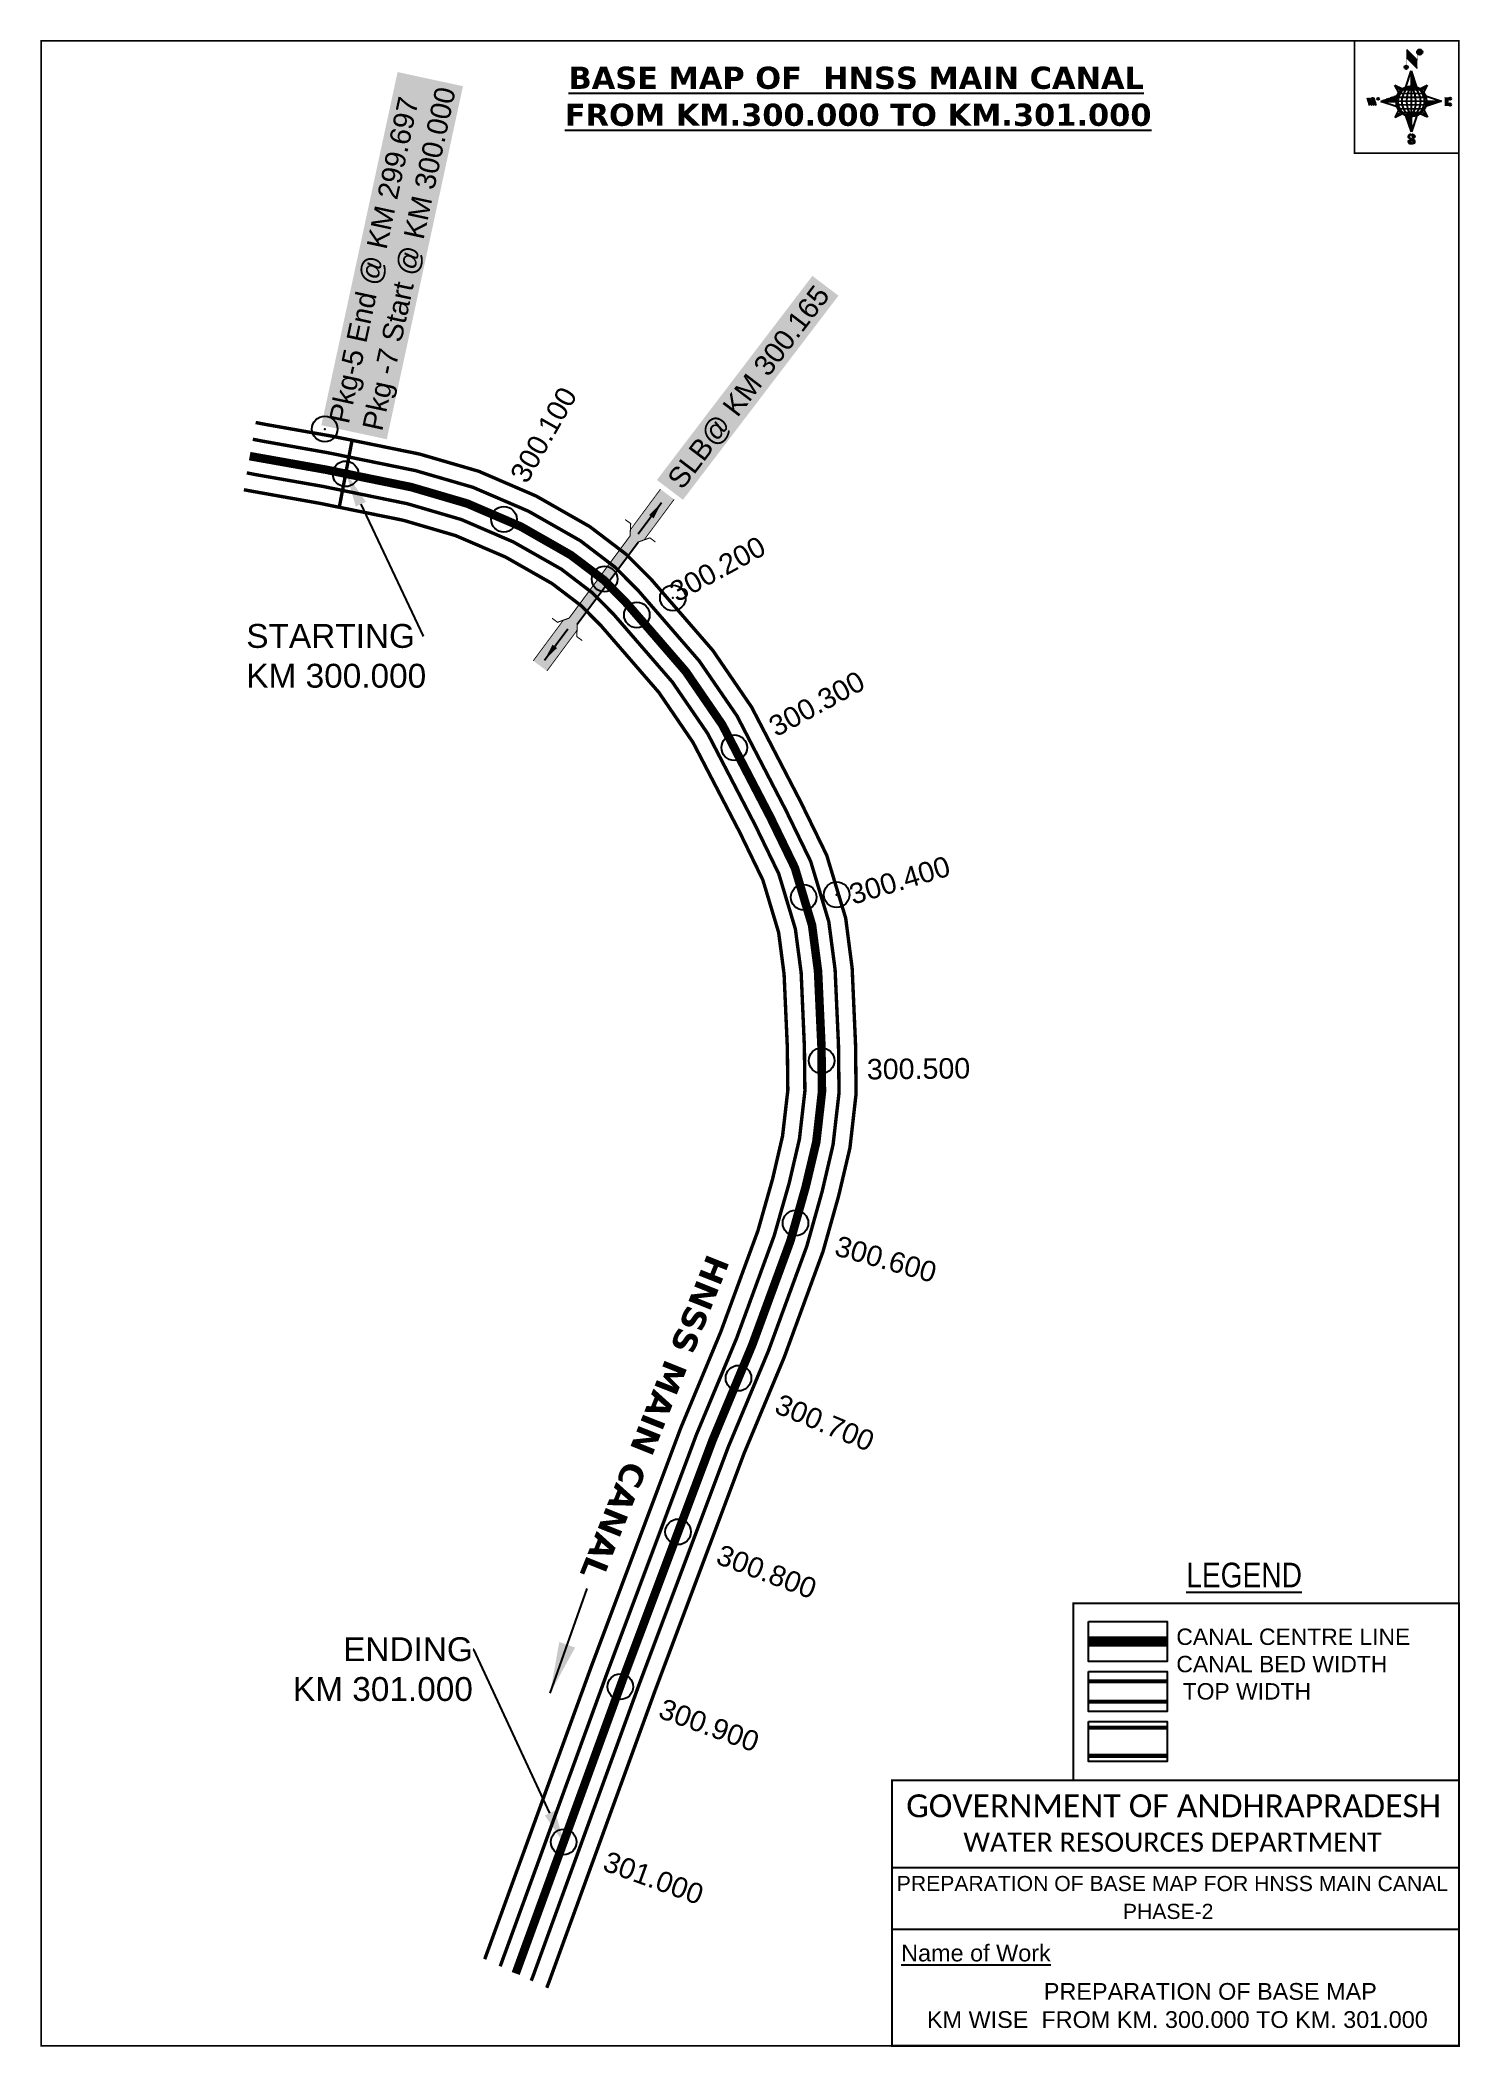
# Model space of a CAD drawing. Header units: inches. Extents: x 776770 to 777602, y 1579380 to 1580556.
import ezdxf
from ezdxf import colors
from ezdxf.entities.mleader import LeaderData, LeaderLine
from ezdxf.enums import TextEntityAlignment as Align
from ezdxf.math import Vec2, Vec3

# ---------------------------------------------------------------- set-up
doc = ezdxf.new("R2010")
doc.units = ezdxf.units.IN
doc.header["$LTSCALE"] = 15
doc.header["$MEASUREMENT"] = 0
doc.header["$PDMODE"] = 32
doc.header["$PDSIZE"] = 15
doc.linetypes.add('ACAD_ISO02W100', pattern=[15, 12, -3])
doc.linetypes.add('HIDDEN2', pattern=[0.1875, 0.125, -0.0625])
for name, color, linetype in [('AQUADUCT', 1, 'Continuous'), ('bord', 1, 'Continuous'), ('CANAL1', 7, 'Continuous'), ('CSMark', 72, 'Continuous'), ('DCBMS', 232, 'Continuous'), ('PAGE', 7, 'Continuous'), ('STRUCTURE', 5, 'Continuous'), ('TEXT', 6, 'Continuous')]:
    doc.layers.add(name, color=color, linetype=linetype)
doc.styles.add('ARIALN', font='ARIALN.TTF')
doc.styles.get("Standard").update_dxf_attribs({"font": 'arial.ttf'})
doc.dimstyles.get("Standard").update_dxf_attribs({"dimtxt": 20, "dimasz": 0.18, "dimexe": 0.18, "dimexo": 0.0625, "dimgap": 0.09, "dimtad": 0, "dimtih": 1, "dimtoh": 1, "dimdec": 4, "dimzin": 0, "dimdsep": 46, "dimtxsty": 'Standard', "dimcen": 0.09, "dimadec": 0, "dimazin": 0, "dimtfac": 1, "dimtdec": 4, "dimtofl": 0, "dimtmove": 0, "dimatfit": 3, "dimfxl": 1, "dimtolj": 1, "dimtzin": 0, "dimarcsym": 0})
pattern_1 = [(267.297113149, (-8720374.938, 50637915.138), (10.5367255337, -0.497431438), [])]
pattern_2 = [(357.297113149, (-8720374.938, 50637915.138), (0.497431438, 10.5367255337), [])]

# ---------------------------------------------------------------- blocks, each defined once
blk = doc.blocks.new('*X26')
at = {"color": 0, "linetype": 'Continuous'}
for p, q in [((6321.6, 240.5), (6322.3, 241.2)), ((6321.6, 240.3), (6322.3, 241)), ((6321.6, 240.1), (6322.3, 240.8)), ((6321.6, 239.9), (6322.4, 240.7)), ((6321.6, 239.8), (6322.4, 240.6)), ((6321.6, 239.6), (6322.5, 240.5)), ((6321.6, 239.4), (6322.5, 240.3)), ((6321.6, 239.2), (6322.6, 240.2)), ((6321.7, 239.1), (6322.6, 240.1)), ((6321.8, 240.8), (6322.4, 241.4)), ((6321.8, 239), (6322.7, 240)), ((6321.8, 239), (6322.8, 239.9)), ((6321.9, 238.9), (6322.9, 239.8)), ((6322, 238.8), (6323, 239.7)), ((6322.1, 241.3), (6322.4, 241.6)), ((6322.1, 238.7), (6323.1, 239.6)), ((6322.2, 238.6), (6323.1, 239.6)), ((6322.3, 238.5), (6323.2, 239.5)), ((6322.4, 238.5), (6323.3, 239.4)), ((6322.5, 238.4), (6323.4, 239.3)), ((6322.7, 238.4), (6323.6, 239.3)), ((6322.8, 238.3), (6323.7, 239.2)), ((6322.9, 238.3), (6323.8, 239.1)), ((6323.1, 238.2), (6323.9, 239.1)), ((6323.2, 238.2), (6324, 239)), ((6323.3, 238.2), (6324.2, 239)), ((6323.5, 238.1), (6324.3, 238.9)), ((6323.7, 238.1), (6324.4, 238.9)), ((6323.8, 238.1), (6324.6, 238.8)), ((6324.1, 238.2), (6324.7, 238.8)), ((6324.3, 238.3), (6324.9, 238.8)), ((6324.6, 238.3), (6325.1, 238.8)), ((6324.8, 238.4), (6325.2, 238.8)), ((6325.1, 238.5), (6325.4, 238.8)), ((6325.4, 238.6), (6325.6, 238.8))]:
    blk.add_line(p, q, dxfattribs=at)
blk = doc.blocks.new('*X25')
at = {"color": 0, "linetype": 'Continuous'}
for p, q in [((6324.4, 240.3), (6324.5, 240.4)), ((6324.6, 240.3), (6324.8, 240.5)), ((6324.7, 240.2), (6325, 240.5)), ((6324.8, 240.2), (6325.2, 240.6)), ((6325, 240.1), (6325.5, 240.6)), ((6325.1, 240.1), (6325.6, 240.6)), ((6325.2, 240), (6325.8, 240.6)), ((6325.3, 240), (6326, 240.6)), ((6325.4, 239.9), (6326.1, 240.6)), ((6325.5, 239.8), (6326.2, 240.5)), ((6325.6, 239.8), (6326.3, 240.5)), ((6325.7, 239.7), (6326.5, 240.4)), ((6325.9, 239.6), (6326.6, 240.3)), ((6326, 239.5), (6326.7, 240.3)), ((6326, 239.4), (6326.8, 240.2)), ((6326.1, 239.3), (6327, 240.2)), ((6326.2, 239.3), (6327.1, 240.1)), ((6326.3, 239.2), (6327.1, 240)), ((6326.4, 239.1), (6327.2, 239.9)), ((6326.5, 239), (6327.3, 239.8)), ((6326.5, 238.9), (6327.4, 239.7)), ((6326.6, 238.8), (6327.5, 239.6)), ((6326.7, 238.7), (6327.5, 239.5)), ((6326.8, 238.6), (6327.6, 239.4)), ((6326.8, 238.5), (6327.7, 239.3)), ((6326.8, 236.5), (6327.4, 237)), ((6326.9, 238.3), (6327.8, 239.2)), ((6326.9, 238.2), (6327.9, 239.1)), ((6326.9, 236.8), (6327.6, 237.4)), ((6327, 238.1), (6327.8, 239)), ((6327, 237.9), (6327.8, 238.8)), ((6327, 237.8), (6327.8, 238.6)), ((6327, 237.6), (6327.8, 238.4)), ((6327, 237.4), (6327.8, 238.2)), ((6327, 237.3), (6327.8, 238)), ((6327, 237.1), (6327.8, 237.9))]:
    blk.add_line(p, q, dxfattribs=at)
blk = doc.blocks.new('H')
at = {"layer": 'bord', "extrusion": (0.000427885, 0.004792, 0.999988)}
h = blk.add_hatch(dxfattribs=at)
h.set_pattern_fill('LINE', color=8, scale=84.387686, angle=-2.7029, style=0)
h.set_pattern_definition(pattern_2)
h.paths.add_polyline_path([(-492, 786, -0.090992), (-448, 775), (-486, 912)])
h = blk.add_hatch(dxfattribs=at)
h.set_pattern_fill('LINE', color=8, scale=84.387686, angle=-92.7029, style=0)
h.set_pattern_definition(pattern_1)
h.paths.add_polyline_path([(-625, 665, -0.090992), (-615, 710), (-751, 671)])
h = blk.add_hatch(dxfattribs=at)
h.set_pattern_fill('LINE', color=8, scale=84.387686, angle=-2.7029, style=0)
h.set_pattern_definition(pattern_2)
h.paths.add_polyline_path([(-504, 533, -0.090992), (-549, 543), (-510, 406)])
h = blk.add_hatch(dxfattribs=at)
h.set_pattern_fill('LINE', color=8, scale=84.387686, angle=-92.7029, style=0)
h.set_pattern_definition(pattern_1)
h.paths.add_polyline_path([(-246, 647), (-372, 653, -0.090992), (-382, 609)])
for p, q in [((-519, 1020, -1217), (-435, 927, -1216)), ((-516, 1087, -1217), (-432, 994, -1217)), ((-538, 774, -1216), (-487, 906, -1216)), ((-487, 906, -1216), (-493, 780, -1216)), ((-487, 906, -1216), (-448, 769, -1216)), ((-865, 701, -1215), (-847, 638, -1215)), ((-847, 700, -1215), (-829, 637, -1215)), ((-829, 699, -1215), (-811, 636, -1215)), ((-829, 699, -1215), (-811, 698, -1215)), ((-811, 698, -1215), (-794, 635, -1215)), ((-752, 665, -1215), (-615, 704, -1215)), ((-627, 794, -1216), (-567, 760, -1216)), ((-627, 794, -1216), (-584, 747, -1215)), ((-599, 731, -1215), (-627, 794, -1216)), ((-421, 753, -1216), (-359, 781, -1216)), ((-359, 781, -1216), (-405, 739, -1216)), ((-359, 781, -1216), (-392, 721, -1215)), ((-379, 693, -1215), (-246, 641, -1215)), ((-213, 669, -1215), (-217, 601, -1215)), ((-752, 665, -1215), (-625, 659, -1215)), ((-619, 614, -1215), (-752, 665, -1215)), ((-639, 526, -1214), (-606, 585, -1215)), ((-639, 526, -1214), (-593, 568, -1215)), ((-577, 553, -1215), (-639, 526, -1214)), ((-511, 400, -1214), (-549, 537, -1214)), ((-460, 533, -1215), (-511, 400, -1214)), ((-505, 527, -1214), (-511, 400, -1214)), ((-371, 513, -1214), (-431, 546, -1215)), ((-371, 513, -1214), (-414, 560, -1215)), ((-399, 576, -1215), (-371, 513, -1214)), ((-246, 641, -1215), (-383, 603, -1215)), ((-373, 647, -1215), (-246, 641, -1215)), ((-197, 600, -1215), (-194, 668, -1215))]:
    blk.add_line(p, q, dxfattribs=at)
at = {"layer": 'bord', "color": 8, "linetype": 'ByBlock', "extrusion": (0.000427885, 0.004792, 0.999988)}
for p, q in [((-375, 679, -1215), (-620, 691, -1215)), ((-386, 711, -1215), (-605, 722, -1215)), ((-411, 744, -1216), (-578, 752, -1216)), ((-493, 780, -1216), (-505, 527, -1214)), ((-373, 647, -1215), (-625, 659, -1215)), ((-378, 616, -1215), (-623, 628, -1215)), ((-392, 585, -1215), (-611, 595, -1215)), ((-420, 555, -1215), (-587, 562, -1215))]:
    blk.add_line(p, q, dxfattribs=at)
at = {"layer": 'bord', "extrusion": (0.000427885, 0.004792, 0.999988), "elevation": -1212}
for points, const_width in [([(-522, 960), (-516, 1093)], 1.61), ([(-434, 933), (-428, 1066)], 1.61), ([(-870, 707), (-846, 706)], 0.642), ([(-829, 643), (-821, 678)], 0.642), ([(-793, 641), (-782, 694)], 0.642), ([(-223, 676), (-174, 673)], 0.706), ([(-829, 643), (-855, 644)], 0.642), ([(-811, 642), (-784, 641)], 0.642), ([(-177, 605), (-226, 607)], 0.706), ([(-195, 645), (-185, 644)], 0.706)]:
    blk.add_lwpolyline(points, dxfattribs=dict(at, const_width=const_width))
for points, const_width in [([(-414, 1073, 1), (-398, 1058, 1)], 22.3), ([(-530, 950, 1), (-520, 939, 1)], 14.8), ([(-776, 697, 1), (-769, 690, 1)], 8.9), ([(-180, 618, 1), (-173, 611, 1)], 9.79), ([(-178, 667, 1), (-171, 660, 1)], 9.79), ([(-490, 362, 1), (-498, 369, 1)], 11.1), ([(-525, 322, 1), (-533, 329, 1)], 11.1)]:
    blk.add_lwpolyline(points, format="xyb", close=True, dxfattribs=dict(at, const_width=const_width))
for points in [[(-537, 317), (-531, 310), (-520, 307), (-505, 307), (-494, 310), (-486, 318), (-487, 326), (-491, 333), (-494, 336), (-503, 341), (-522, 347), (-530, 352), (-534, 355), (-537, 363), (-537, 373), (-530, 381), (-520, 384), (-504, 384), (-493, 380), (-487, 373)], [(-522, 348), (-526, 354), (-528, 361), (-528, 371), (-526, 375), (-521, 381), (-515, 384)], [(-505, 307), (-499, 312), (-497, 319), (-497, 327), (-501, 335), (-509, 343)]]:
    blk.add_lwpolyline(points, dxfattribs=at)
at = {"layer": 'bord', "extrusion": (0.000427885, 0.004792, 0.999988)}
for centre, radius in [((-406, 1065, -1212), 22.3), ((-525, 944, -1212), 14.8), ((-773, 694, -1212), 8.9), ((-498, 659, -1212), 127), ((-177, 615, -1212), 9.79), ((-174, 663, -1212), 9.79), ((-494, 365, -1212), 11.1), ((-529, 325, -1212), 11.1)]:
    blk.add_circle(centre, radius, dxfattribs=at)
at = {"layer": 'bord', "color": 8, "linetype": 'ByBlock', "extrusion": (0.000427885, 0.004792, 0.999988)}
for centre, radius, start, end in [((-482, 658, -1212), 128, 94.9254, 259.6691), ((-437, 656, -1212), 141, 113.2864, 241.308), ((-316, 651, -1212), 222, 142.5892, 212.0053), ((-560, 662, -1212), 141, 293.2864, 61.308), ((-681, 668, -1212), 222, 322.5892, 32.0053), ((-515, 660, -1212), 128, 274.9254, 79.6691)]:
    blk.add_arc(centre, radius, start, end, dxfattribs=at)
at = {"layer": 'bord', "extrusion": (0.000427885, 0.004792, 0.999988)}
for points in [[(-516, 1093, -1212), (-431, 1000, -1212), (-519, 1026, -1212), (-434, 933, -1212)], [(-864, 707, -1212), (-846, 706, -1212), (-846, 644, -1212), (-829, 643, -1212)], [(-829, 705, -1212), (-811, 704, -1212), (-811, 642, -1212), (-793, 641, -1212)], [(-193, 674, -1212), (-197, 606, -1212), (-213, 675, -1212), (-216, 607, -1212)]]:
    blk.add_solid(points, dxfattribs=at)
at = {"layer": 'bord', "extrusion": (0.000427885, 0.004792, 0.999988), "xscale": 7.977342409717546, "yscale": 7.977342408231451, "zscale": 7.977342408476333, "rotation": 138.0840426661453}
for name, p in [('*X25', (38301, -31929, -1212)), ('*X26', (38314, -31951, -1212))]:
    blk.add_blockref(name, p, dxfattribs=at)
blk = doc.blocks.new('SLB')
at = {"layer": 'STRUCTURE'}
h = blk.add_hatch(dxfattribs=at)
h.set_pattern_fill('DOTS', color=6, scale=20, angle=320.3722, style=0)
h.set_pattern_definition([(320.372247934, (-159.4327, -72.9564), (1.2786241598, 0.5641323054), [0, -1.25])])
h.paths.add_polyline_path([(769699.5, 1706871.1), (769699.5, 1706861.1), (769729.1, 1706861.1), (769732.1, 1706863.1), (769792.1, 1706863.1), (769795.1, 1706861.1), (769824.7, 1706861.1), (769824.7, 1706871.1), (769795.1, 1706871.1), (769792.1, 1706869.1), (769732.1, 1706869.1), (769729.1, 1706871.1)])
at = {"layer": 'STRUCTURE', "color": 6, "linetype": 'ACAD_ISO02W100', "ltscale": 0.5, "const_width": 0.5}
for points in [[(769699.5, 1706871.1), (769729.1, 1706871.1)], [(769795.1, 1706871.1), (769824.7, 1706871.1)], [(769699.5, 1706861.1), (769729.1, 1706861.1)], [(769795.1, 1706861.1), (769824.7, 1706861.1)]]:
    blk.add_lwpolyline(points, dxfattribs=at)
at = {"layer": 'STRUCTURE', "color": 6, "const_width": 0.628}
for points in [[(769726.1, 1706877.1), (769726.1, 1706873.1), (769732.1, 1706869.1), (769792.1, 1706869.1), (769798.1, 1706873.1), (769798.1, 1706877.1)], [(769726.1, 1706855.1), (769726.1, 1706859.1), (769732.1, 1706863.1), (769792.1, 1706863.1), (769798.1, 1706859.1), (769798.1, 1706855.1)]]:
    blk.add_lwpolyline(points, dxfattribs=at)
at = {"layer": 'STRUCTURE', "color": 6}
blk.add_lwpolyline([(769732.1, 1706863.1), (769792.1, 1706863.1)], dxfattribs=at)
blk.add_lwpolyline([(769732.1, 1706863.1), (769792.1, 1706863.1)], dxfattribs=at)
at = {"layer": 'STRUCTURE', "color": 0}
blk.add_circle((769762.1, 1706866.1), 1.24, dxfattribs=at)
for points in [[(769703.8, 1706866), (769726.7, 1706866)], [(769818.6, 1706865.8), (769795.7, 1706865.8)]]:
    blk.add_leader(points, dimstyle='Standard', override={"dimasz": 10, "dimgap": 0.09, "dimtad": 0}, dxfattribs=at)

msp = doc.modelspace()

# ---------------------------------------------------------------- linework, layer by layer
at = {"layer": 'CANAL1', "color": 200, "const_width": 2}
for points in [[(776896.5, 1580331.8), (776902.2, 1580330.7), (776941.2, 1580323.8), (776992.6, 1580313.3), (777027.3, 1580303.2), (777060.9, 1580288.7), (777092.3, 1580270.8), (777113.7, 1580254.5), (777128.1, 1580240.1), (777164.5, 1580198.1), (777187.2, 1580164.9), (777216, 1580109.3), (777231.2, 1580078.1), (777242.3, 1580041.3), (777246.1, 1580011.9), (777248.1, 1579966.8), (777248.4, 1579938.3), (777244.8, 1579906.6), (777238.2, 1579878.5), (777229, 1579845.8), (777206.3, 1579783.9), (777182.8, 1579727.6), (777130.4, 1579587.9), (777068.3, 1579417.3), (777067.1, 1579414.2)], [(776889.6, 1580292.4), (776895, 1580291.4), (776933.7, 1580284.5), (776983, 1580274.5), (777013.7, 1580265.5), (777043, 1580252.9), (777070.2, 1580237.4), (777087.3, 1580224.4), (777098.8, 1580212.8), (777132.8, 1580173.6), (777152.8, 1580144.3), (777180.3, 1580091.4), (777193.8, 1580063.5), (777203, 1580032.9), (777206.2, 1580008.4), (777208.1, 1579965.7), (777208.4, 1579940.4), (777205.3, 1579913.5), (777199.5, 1579888.5), (777190.9, 1579858.1), (777169, 1579798.5), (777145.6, 1579742.3), (777092.9, 1579601.7), (777031, 1579431.7), (777030.7, 1579431)]]:
    msp.add_lwpolyline(points, dxfattribs=at)
at = {"layer": 'CANAL1', "color": 1, "linetype": 'HIDDEN2', "ltscale": 8, "const_width": 5}
msp.add_lwpolyline([(776893, 1580312.1), (776898.6, 1580311.1), (776937.4, 1580304.2), (776949.2, 1580301.8), (776987.8, 1580293.9), (777020.5, 1580284.3), (777051.9, 1580270.8), (777081.2, 1580254.1), (777100.5, 1580239.5), (777113.4, 1580226.4), (777124.3, 1580213.9), (777148.6, 1580185.8), (777170, 1580154.6), (777198.2, 1580100.3), (777212.5, 1580070.8), (777222.6, 1580037.1), (777226.1, 1580010.2), (777228.1, 1579966.3), (777228.4, 1579939.3), (777225.1, 1579910.1), (777218.8, 1579883.5), (777209.9, 1579852), (777187.6, 1579791.2), (777164.2, 1579735), (777111.6, 1579594.8), (777077, 1579499.7), (777049.6, 1579424.5), (777048.9, 1579422.6)], dxfattribs=at)
at = {"layer": 'CANAL1', "color": 5, "const_width": 2}
for points in [[(776894.8, 1580322), (776900.4, 1580320.9), (776939.3, 1580314), (776990.2, 1580303.6), (777023.9, 1580293.8), (777056.4, 1580279.8), (777086.8, 1580262.5), (777107.1, 1580247), (777120.8, 1580233.2), (777156.5, 1580192), (777178.6, 1580159.8), (777207.1, 1580104.8), (777221.8, 1580074.5), (777232.4, 1580039.2), (777236.1, 1580011.1), (777238.1, 1579966.5), (777238.4, 1579938.8), (777234.9, 1579908.4), (777228.5, 1579881), (777219.5, 1579848.9), (777197, 1579787.5), (777173.5, 1579731.3), (777121, 1579591.4), (777059, 1579420.9), (777058, 1579418.4)], [(776891.3, 1580302.3), (776896.8, 1580301.2), (776935.6, 1580294.4), (776985.4, 1580284.2), (777017.1, 1580274.9), (777047.5, 1580261.8), (777075.7, 1580245.8), (777093.9, 1580231.9), (777106.1, 1580219.6), (777140.7, 1580179.7), (777161.4, 1580149.5), (777189.2, 1580095.9), (777203.1, 1580067.2), (777212.8, 1580035), (777216.2, 1580009.3), (777218.1, 1579966), (777218.4, 1579939.9), (777215.2, 1579911.8), (777209.2, 1579886), (777200.4, 1579855.1), (777178.3, 1579794.8), (777154.9, 1579738.7), (777102.3, 1579598.3), (777040.3, 1579428.1), (777039.8, 1579426.8)]]:
    msp.add_lwpolyline(points, dxfattribs=at)
at = {"layer": 'CANAL1', "color": 84, "const_width": 2}
msp.add_lwpolyline([(776953, 1580321.4), (776945.5, 1580282.1)], dxfattribs=at)
at = {"layer": 'CANAL1', "color": 1, "linetype": 'HIDDEN2', "ltscale": 100, "const_width": 6, "elevation": -0.4}
msp.add_lwpolyline([(777430.7, 1579617.2), (777384.6, 1579617.2)], dxfattribs=at)
at = {"layer": 'CANAL1', "color": 5, "const_width": 2.4, "elevation": -0.4}
for points in [[(777430.7, 1579593.9), (777384.6, 1579593.9)], [(777430.7, 1579581.9), (777384.6, 1579581.9)]]:
    msp.add_lwpolyline(points, dxfattribs=at)
at = {"layer": 'CANAL1', "color": 200, "const_width": 2.4, "elevation": -0.4}
for points in [[(777430.7, 1579566.7), (777384.6, 1579566.7)], [(777430.7, 1579550.2), (777384.6, 1579550.2)]]:
    msp.add_lwpolyline(points, dxfattribs=at)
at = {"layer": 'CSMark', "color": 2}
for p in [(776937, 1580328), (776937, 1580328), (777101, 1580240), (777101, 1580240), (777141, 1580229), (777141, 1580229), (777237, 1580055), (777237, 1580055)]:
    msp.add_point(p, dxfattribs=at)
at = {"layer": 'CSMark', "color": 3}
for p in [(776949.2, 1580301.7), (777042, 1580275.1), (777119.9, 1580219), (777177, 1580141.2), (777217.7, 1580053.5), (777228.2, 1579957.7), (777212.9, 1579862.5), (777179.5, 1579771.6), (777144.1, 1579681.5), (777110.2, 1579590.7), (777077, 1579499.7)]:
    msp.add_point(p, dxfattribs=at)
at = {"layer": 'PAGE', "const_width": 1}
msp.add_lwpolyline([(777601.7, 1579380.2), (777601.7, 1580555.5), (776770.7, 1580555.5), (776770.7, 1579380.2), (777601.7, 1579380.2)], dxfattribs=at)
at = {"layer": 'PAGE'}
for points, const_width in [([(777601.7, 1580555.5), (777540.6, 1580555.5), (777540.6, 1580489.7), (777601.7, 1580489.7)], 1), ([(777375.8, 1579639.6), (777601.7, 1579639.6), (777601.7, 1579535.8), (777375.8, 1579535.8)], 1.2), ([(777269.5, 1579535.8), (777601.7, 1579535.8), (777601.7, 1579380.2), (777269.5, 1579380.2)], 1.2)]:
    msp.add_lwpolyline(points, close=True, dxfattribs=dict(at, const_width=const_width))
at = {"layer": 'PAGE', "elevation": -0.4}
for points in [[(777384.6, 1579629), (777430.7, 1579629), (777430.7, 1579605.4), (777384.6, 1579605.4)], [(777384.6, 1579599.7), (777430.7, 1579599.7), (777430.7, 1579576.2), (777384.6, 1579576.2)], [(777384.6, 1579570.4), (777430.7, 1579570.4), (777430.7, 1579546.9), (777384.6, 1579546.9)]]:
    msp.add_lwpolyline(points, close=True, dxfattribs=at)
at = {"layer": 'PAGE'}
for points in [[(777269.5, 1579484.8), (777601.7, 1579484.8)], [(777269.5, 1579448.5), (777601.7, 1579448.5)]]:
    msp.add_lwpolyline(points, dxfattribs=at)

# ---------------------------------------------------------------- block references
at = {"layer": 'AQUADUCT', "color": 1, "xscale": 0.0703495379661093, "yscale": 0.07034953800030053, "zscale": 0.07034953795990817, "rotation": 3.078330607406165}
msp.add_blockref('H', (777611.3, 1580476.1, 85.4), dxfattribs=at)
at = {"layer": 'STRUCTURE', "color": 0, "rotation": 53.44767888448127}
msp.add_blockref('SLB', (1689811.9, -54656.1), dxfattribs=at)

# ---------------------------------------------------------------- texts
at = {"layer": 'CANAL1', "insert": (777174.8, 1579840.8), "char_height": 14, "width": 205.129, "attachment_point": 1, "rotation": 248.2297}
msp.add_mtext('\\pi0.96322;{\\fVerdana|b1|i0|c0|p34;HNSS MAIN CANAL}', dxfattribs=at)
at = {"layer": 'CSMark', "color": 1}
for s, rotation, p in [('300.100', 60.3376, (777050.2, 1580298.3)), ('300.200', 28.6229, (777140.6, 1580231.5)), ('300.300', 28.6229, (777198.7, 1580152.5)), ('300.400', 16.7799, (777244.9, 1580054.8)), ('300.500', 0.5771, (777254.7, 1579952.7)), ('300.600', 344.247, (777236.7, 1579849.6)), ('300.700', 337.3332, (777202.1, 1579757.2)), ('300.800', 339.4467, (777167.6, 1579668.8)), ('300.900', 340.0036, (777133.8, 1579578.5)), ('301.000', 340.0036, (777101.2, 1579489))]:
    msp.add_text(s, height=12, rotation=rotation, dxfattribs=at).set_placement(p, align=Align.MIDDLE_LEFT)
at = {"layer": 'PAGE', "extrusion": (0.000201441, 0.004807, 0.999988), "style": 'ARIALN'}
msp.add_text('%%ULEGEND', height=14.4, rotation=359.9999, dxfattribs=at).set_placement((777475.8, 1579637.2, 7749.7), align=Align.MIDDLE)
at = {"layer": 'PAGE', "extrusion": (0.000201441, 0.004807, 0.999988)}
for s, height, p in [('PREPARATION OF BASE MAP FOR HNSS MAIN CANAL', 8.878, (777272.2, 1579451.9, 7748.8)), ('%%UName of Work', 9.822, (777274.8, 1579410.7, 7747.5))]:
    msp.add_text(s, height=height, rotation=359.9999, dxfattribs=at).set_placement(p)
for s, height, p in [('PHASE-2', 8.88, (777431.3, 1579440, 7748.8)), ('PREPARATION OF BASE MAP', 9.822, (777456, 1579393.1, 7747.6)), ('KM WISE  FROM KM. 300.000 TO KM. 301.000', 9.822, (777436.7, 1579376.6, 7747.6))]:
    msp.add_text(s, height=height, rotation=359.9999, dxfattribs=at).set_placement(p, align=Align.MIDDLE_CENTER)
at = {"layer": 'PAGE', "extrusion": (0.000201441, 0.004807, 0.999988), "attachment_point": 1, "text_direction": (1, -1e-06, -0.000201)}
for s, insert, char_height, width in [('CANAL CENTRE LINE CANAL BED WIDTH {\\H2.3717x; }\\P TOP WIDTH{\\H1.9152x; }', (777436.1, 1579624.8, -0.4), 9.6, 168.926), ('\\pi3.5885;{\\fCalibri|b0|i0|c0|p34;\\H1.3333x;GOVERNMENT OF ANDHRAPRADESH\\P\\pi37.073;\\H0.83998x;WATER RESOURCES DEPARTMENT}', (777274.2, 1579527.6, -1.3), 10.059, 321.276)]:
    msp.add_mtext(s, dxfattribs=dict(at, insert=insert, char_height=char_height, width=width))
at = {"layer": 'STRUCTURE', "color": 5, "char_height": 12, "attachment_point": 1, "bg_fill": 1, "box_fill_scale": 1.3, "bg_fill_color": 7, "bg_fill_true_color": 16777215, "bg_fill_transparency": 4390977}
for s, insert, width, rotation in [('Pkg-5 End @ KM 299.697\\PPkg -7 Start @ KM 300.000', (776939.3, 1580333), 204.562, 77.8281), ('\\pi0.43653;SLB@ KM 300.165', (777136.7, 1580298.8), 143.211, 52.7046)]:
    msp.add_mtext(s, dxfattribs=dict(at, insert=insert, width=width, rotation=rotation))
at = {"layer": 'TEXT', "color": 1, "insert": (777058.1, 1580540.4), "char_height": 13, "width": 379.826, "attachment_point": 1}
msp.add_mtext('\\pi21.755;{\\fVerdana|b1|i0|c0|p34;\\LBASE MAP OF  HNSS MAIN CANAL \\P\\pi19.564;FROM KM.300.000 TO KM.301.000}', dxfattribs=at)

# ---------------------------------------------------------------- leaders
at = {"layer": 'DCBMS', "color": 5}
ml = msp.add_multileader_mtext('Standard', dxfattribs=at)
ml.set_content('STARTING\\PKM 300.000', color=5)
ml.set_leader_properties()
ml.build(insert=Vec2(0, 0))
ml.multileader.update_dxf_attribs({"dogleg_length": 0.36, "arrow_head_size": 20})
ctx = ml.context
ctx.base_point, ctx.char_height, ctx.arrow_head_size, ctx.landing_gap_size, ctx.plane_origin = Vec3(776890.9, 1580206.5), 14, 20, 0.09, Vec3(777061.8, 1580279.3)
notes = []
notes.append((ctx, [(0, (1, 1, 0), (776994.6, 1580206.5), (-1, 0), 0.36, [(0, [(776949.6, 1580302)], 0, [])])]))
ctx.mtext.insert, ctx.mtext.flow_direction = Vec3(776891, 1580213.7), 5
for ctx, leaders in notes:
    for number, flags, end, landing, length, lines in leaders:
        leader = LeaderData()
        leader.index, (leader.has_last_leader_line, leader.has_dogleg_vector, leader.attachment_direction) = number, flags
        leader.last_leader_point, leader.dogleg_vector, leader.dogleg_length = Vec3(end), Vec3(landing), length
        for number, points, colour, breaks in lines:
            line = LeaderLine()
            line.index, line.vertices, line.color, line.breaks = number, Vec3.list(points), colors.encode_raw_color(colour), breaks
            leader.lines.append(line)
        ctx.leaders.append(leader)

# ---------------------------------------------------------------- next in the draw order: leaders
ml = msp.add_multileader_mtext('Standard', dxfattribs=at)
ml.set_content('ENDING \\PKM 301.000', color=5)
ml.set_leader_properties()
ml.build(insert=Vec2(0, 0))
ml.multileader.update_dxf_attribs({"dogleg_length": 0.36, "arrow_head_size": 20})
ctx = ml.context
ctx.base_point, ctx.char_height, ctx.arrow_head_size, ctx.landing_gap_size, ctx.plane_origin = Vec3(776920.6, 1579612.5), 14, 20, 0.09, Vec3(777064.3, 1579824.9)
ctx.text_align_type = 2
notes = []
notes.append((ctx, [(0, (1, 1, 0), (777024.3, 1579612.5), (-1, 0), 0.36, [(0, [(777077.4, 1579498.5)], 0, [])])]))
ctx.mtext.insert, ctx.mtext.width, ctx.mtext.alignment, ctx.mtext.flow_direction = Vec3(777023.8, 1579619.7), 109.049, 3, 5
ctx.mtext.has_bg_fill, ctx.mtext.bg_color, ctx.mtext.bg_scale_factor, ctx.mtext.bg_transparency, ctx.mtext.use_window_bg_color = 1, -1027028792, 1.5, 0, 1
for ctx, leaders in notes:
    for number, flags, end, landing, length, lines in leaders:
        leader = LeaderData()
        leader.index, (leader.has_last_leader_line, leader.has_dogleg_vector, leader.attachment_direction) = number, flags
        leader.last_leader_point, leader.dogleg_vector, leader.dogleg_length = Vec3(end), Vec3(landing), length
        for number, points, colour, breaks in lines:
            line = LeaderLine()
            line.index, line.vertices, line.color, line.breaks = number, Vec3.list(points), colors.encode_raw_color(colour), breaks
            leader.lines.append(line)
        ctx.leaders.append(leader)

# ---------------------------------------------------------------- next in the draw order: leaders
at = {"layer": 'CANAL1'}
msp.add_leader([(777069.1, 1579587), (777090.7, 1579648.3)], dimstyle='Standard', override={"dimasz": 30, "dimgap": 0.09, "dimtad": 0}, dxfattribs=at)

doc.saveas('drawing.dxf')
